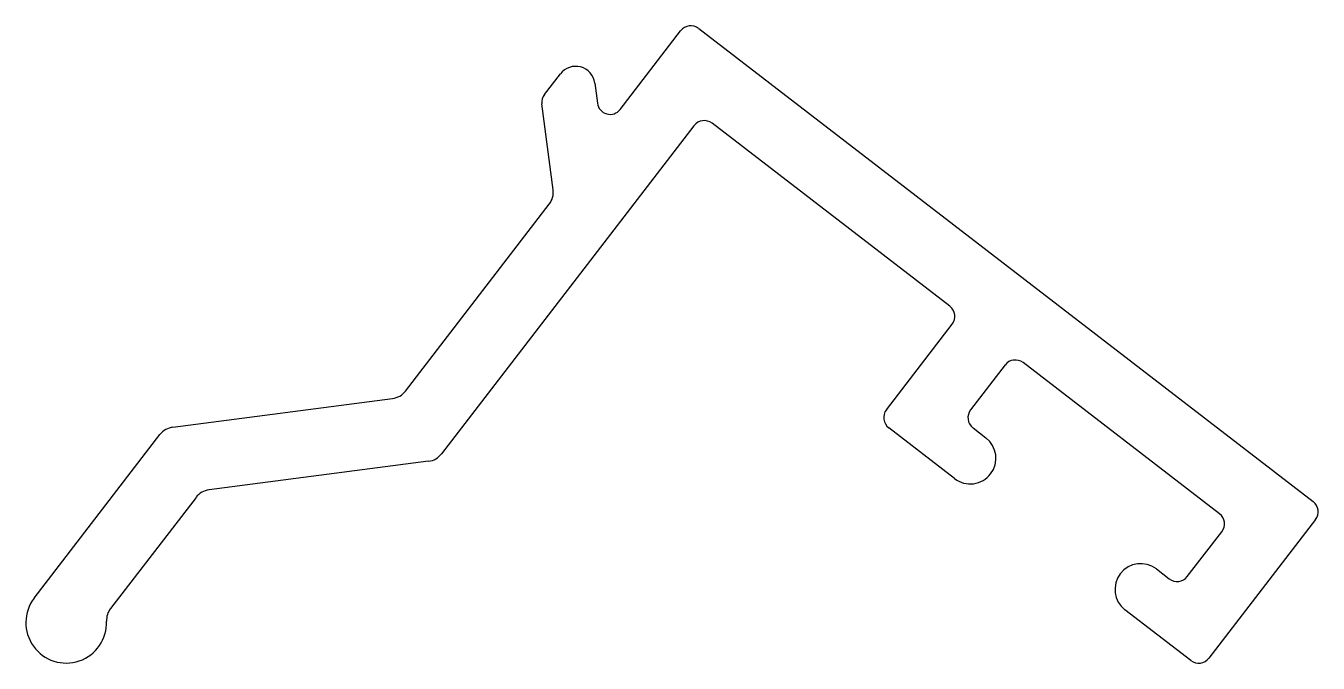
# Model space of a CAD drawing. Header units: inches. Extents: x -13.7 to 11.5, y 0.3 to 12.7.
import ezdxf

# ---------------------------------------------------------------- set-up
doc = ezdxf.new("R2010")
doc.units = ezdxf.units.IN
doc.header["$MEASUREMENT"] = 0
doc.layers.add('BEAD', color=152, linetype='Continuous')

msp = doc.modelspace()

# ---------------------------------------------------------------- linework, layer by layer
at = {"layer": 'BEAD', "color": 7}
for p, q in [((-2.132, 11.049), (-0.957, 12.577)), ((-0.606, 12.622), (11.353, 3.42)), ((-3.606, 11.341), (-3.298, 11.741)), ((-2.629, 11.561), (-2.578, 11.17)), ((-3.439, 9.485), (-3.656, 11.156)), ((-0.698, 10.732), (-5.61, 4.349)), ((4.282, 7.22), (-0.342, 10.778)), ((-6.312, 5.569), (-3.514, 9.204)), ((3.047, 5.205), (4.328, 6.87)), ((5.358, 6.077), (4.687, 5.205)), ((9.529, 3.182), (5.709, 6.122)), ((-10.838, 4.867), (-6.564, 5.424)), ((4.376, 3.867), (3.092, 4.854)), ((4.733, 4.854), (4.985, 4.66)), ((-13.538, 1.542), (-11.09, 4.722)), ((-5.862, 4.204), (-10.136, 3.647)), ((-10.388, 3.502), (-12.052, 1.34)), ((11.398, 3.069), (9.325, 0.374)), ((8.904, 1.96), (9.575, 2.831)), ((8.301, 2.108), (8.553, 1.914)), ((8.974, 0.328), (7.691, 1.316))]:
    msp.add_line(p, q, dxfattribs=at)
for centre, radius, start, end in [((-0.759, 12.424), 0.25, 52.42, 142.42), ((-3.001, 11.512), 0.375, 7.42, 142.42), ((-3.408, 11.188), 0.25, 142.42, 187.42), ((-2.629, 11.561), 0.0000000855, 124.0568, 7.4147), ((-2.33, 11.202), 0.25, 187.4199, 322.42), ((-0.497, 10.577), 0.254, 52.42, 142.42), ((-3.815, 9.436), 0.38, 322.42, 7.42), ((4.129, 7.022), 0.25, 322.42, 52.42), ((5.556, 5.924), 0.25, 52.42, 142.42), ((-6.613, 5.801), 0.38, 277.42, 322.42), ((3.245, 5.053), 0.25, 142.42, 232.42), ((4.885, 5.052), 0.25, 142.42, 232.42), ((-10.789, 4.49), 0.38, 97.42, 142.42), ((4.68, 4.263), 0.5, 322.42, 52.42), ((-5.911, 4.581), 0.38, 277.42, 322.42), ((4.68, 4.263), 0.5, 232.42, 322.42), ((-10.087, 3.271), 0.38, 97.42, 142.42), ((11.2, 3.221), 0.25, 322.42, 52.42), ((9.377, 2.984), 0.25, 322.42, 52.42), ((7.996, 1.712), 0.5, 142.42, 232.42), ((7.996, 1.712), 0.5, 52.42, 142.42), ((8.706, 2.112), 0.25, 232.42, 322.42), ((-12.915, 1.063), 0.785, 142.42, 2.2252), ((-11.751, 1.108), 0.38, 142.42, 182.2252), ((9.126, 0.526), 0.25, 232.42, 322.42)]:
    msp.add_arc(centre, radius, start, end, dxfattribs=at)

doc.saveas('drawing.dxf')
